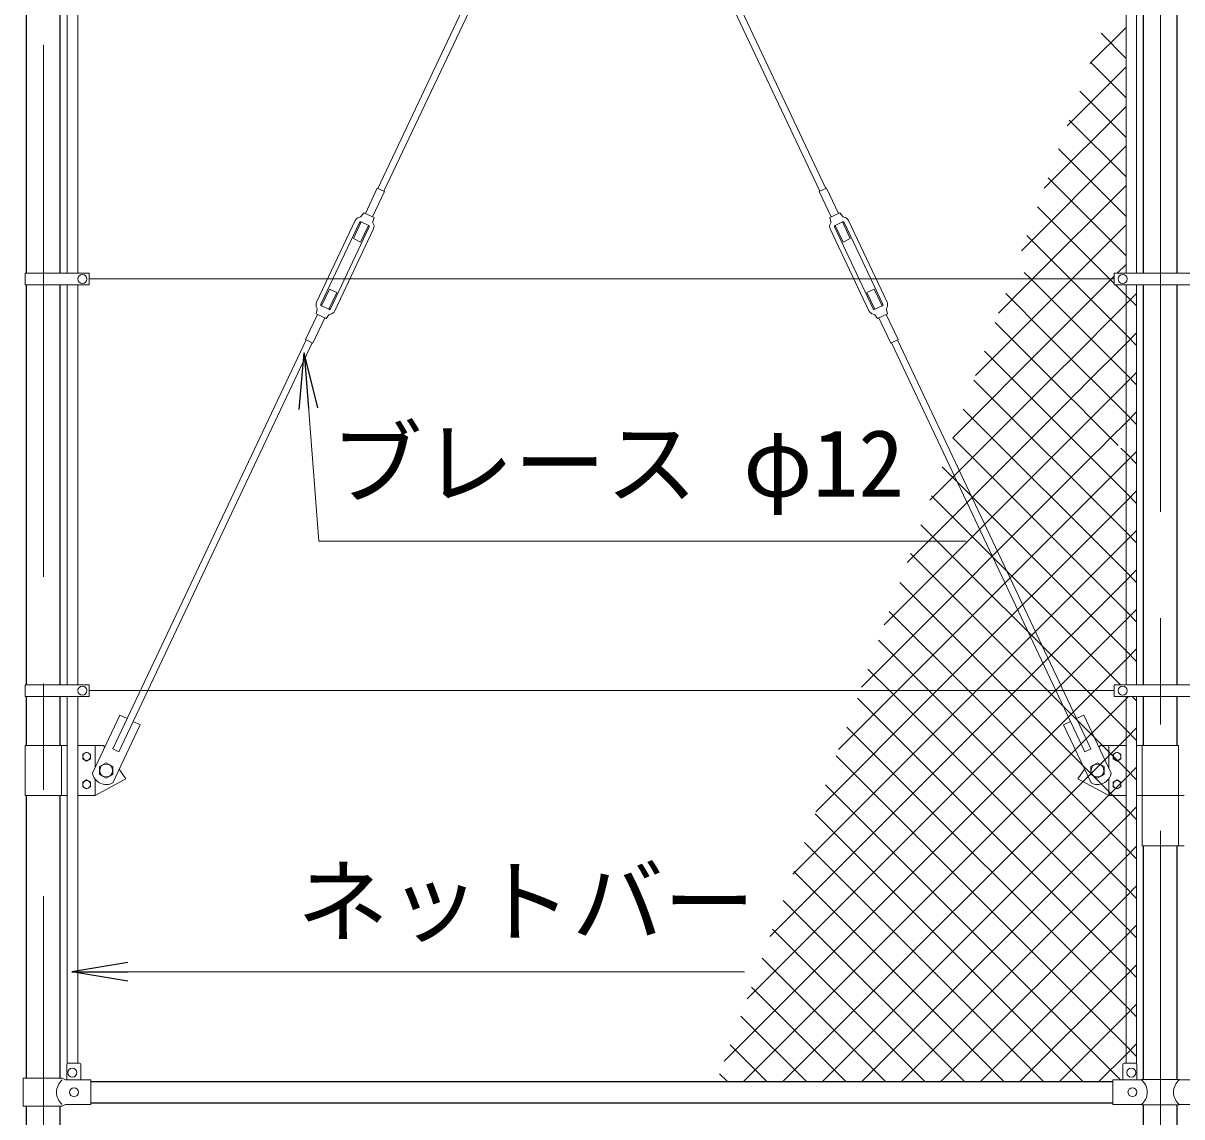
# Model space of a CAD drawing. Units: millimetres, scale not verified. Extents: x -10499 to 10501, y -7424 to 7426.
# Drawn here: x -7779 to -5705, y -3619 to -1662 of the extents above; entities that cross this region are included whole.
import ezdxf
from ezdxf.enums import TextEntityAlignment as Align

# ---------------------------------------------------------------- set-up
doc = ezdxf.new("R2010")
doc.units = ezdxf.units.MM
doc.header["$LTSCALE"] = 30
doc.linetypes.add('USER1', pattern=[50.8, 31.75, -6.35, 6.35, -6.35])
for name, color, linetype, lineweight in [('0-1_D-STR1', 1, 'Continuous', 25), ('0-4_D-BMK', 2, 'USER1', 13), ('0-5_D-STR3', 3, 'Continuous', 13), ('0-C_D-STR-TXT', 7, 'Continuous', 13), ('0-D_D-STR2', 7, 'Continuous', 13)]:
    doc.layers.add(name, color=color, linetype=linetype, lineweight=lineweight)
doc.layers.add('0-7_0', color=7, linetype='Continuous')
doc.styles.add('ＭＳ ゴシック', font='')
doc.styles.get('ＭＳ ゴシック').set_extended_font_data('MS Gothic')

# ---------------------------------------------------------------- blocks, each defined once
blk = doc.blocks.new('_Open')
at = {"layer": '0-7_0'}
blk.add_line((-30, 5), (0, 0), dxfattribs=at)
blk.add_lwpolyline([(-30, -5), (0, 0), (-30, 0)], dxfattribs=at)

msp = doc.modelspace()

# ---------------------------------------------------------------- linework, layer by layer
at = {"layer": '0-1_D-STR1'}
for p, q in [((-7773.42, -2108.93), (-7773.42, -1392.93)), ((-7712.92, -2108.93), (-7712.92, -1392.93)), ((-5773.42, -2109.13), (-5773.42, -1392.73)), ((-5712.92, -2109.13), (-5712.92, -1392.73)), ((-7773.42, -2845.93), (-7773.42, -2129.93)), ((-7712.92, -2845.93), (-7712.92, -2129.93)), ((-5773.42, -2846.13), (-5773.42, -2129.73)), ((-5712.92, -2846.13), (-5712.92, -2129.73)), ((-7773.42, -2954.43), (-7773.42, -2866.93)), ((-7712.92, -2954.43), (-7712.92, -2866.93)), ((-5773.42, -2954.43), (-5773.42, -2866.73)), ((-5712.92, -2954.43), (-5712.92, -2866.73)), ((-7773.42, -3550.33), (-7773.42, -3044.43)), ((-7712.92, -3550.33), (-7712.92, -3044.43)), ((-5773.42, -3552.83), (-5773.42, -3134.43)), ((-5712.92, -3552.83), (-5712.92, -3134.43)), ((-7658.17, -3556.33), (-5828.17, -3556.33)), ((-7773.42, -4344.43), (-7773.42, -3600.33)), ((-7712.92, -4344.43), (-7712.92, -3600.33)), ((-7658.17, -3594.43), (-5828.17, -3594.43)), ((-5712.92, -4344.43), (-5712.92, -3597.83))]:
    msp.add_line(p, q, dxfattribs=at)
msp.add_lwpolyline([(-5712.92, -4344.43), (-5773.42, -4344.43), (-5773.42, -3597.83)], dxfattribs=at)
at = {"layer": '0-4_D-BMK'}
for p, q in [((-7743.17, 4395.57), (-7743.17, -4394.43)), ((-5743.17, 2988.27), (-5743.17, -4394.43))]:
    msp.add_line(p, q, dxfattribs=at)
at = {"layer": '0-5_D-STR3'}
for p, q in [((-6541.04, -682.53), (-7144.21, -1957.35)), ((-6527.76, -682.53), (-7133.36, -1962.48)), ((-6958.59, -682.53), (-6352.99, -1962.48)), ((-6945.31, -682.53), (-6342.14, -1957.35)), ((-7700.67, -2108.93), (-7700.67, -1392.93)), ((-7681.67, -2108.93), (-7681.67, -1392.93)), ((-5804.67, -2109.13), (-5804.67, -1392.73)), ((-5785.67, -2109.13), (-5785.67, -1392.73)), ((-7145.2, -1956.88), (-7166.59, -2002.08)), ((-7132.37, -1962.95), (-7153.75, -2008.15)), ((-7132.37, -1962.95), (-7145.2, -1956.88)), ((-6353.98, -1962.95), (-6341.15, -1956.88)), ((-6353.98, -1962.95), (-6332.6, -2008.15)), ((-6341.15, -1956.88), (-6319.76, -2002.08)), ((-7169.21, -2000.84), (-7174.06, -2007.17)), ((-7151.13, -2009.39), (-7169.21, -2000.84)), ((-7151.13, -2009.39), (-7152.95, -2017.16)), ((-6335.22, -2009.39), (-6317.14, -2000.84)), ((-6335.22, -2009.39), (-6333.39, -2017.16)), ((-6317.14, -2000.84), (-6312.29, -2007.17)), ((-7184.57, -2014.59), (-7253.85, -2161.03)), ((-7176.88, -2018.23), (-7246.17, -2164.66)), ((-7159.71, -2026.35), (-7228.99, -2172.79)), ((-7152.02, -2029.99), (-7221.31, -2176.42)), ((-7173.86, -2017.44), (-7187.97, -2047.27)), ((-7161.02, -2023.52), (-7175.14, -2053.35)), ((-7160.66, -2023.69), (-7174.22, -2017.27)), ((-6334.32, -2029.99), (-6265.04, -2176.42)), ((-6326.64, -2026.35), (-6257.36, -2172.79)), ((-6325.69, -2023.69), (-6312.13, -2017.27)), ((-6325.33, -2023.52), (-6311.21, -2053.35)), ((-6312.49, -2017.44), (-6298.38, -2047.27)), ((-6309.47, -2018.23), (-6240.18, -2164.66)), ((-6301.78, -2014.59), (-6232.5, -2161.03)), ((-7175.14, -2053.35), (-7187.97, -2047.27)), ((-6311.21, -2053.35), (-6298.38, -2047.27)), ((-7775.97, -2108.93), (-7775.97, -2129.93)), ((-7775.97, -2108.93), (-7661.17, -2108.93)), ((-7661.17, -2108.93), (-7661.17, -2129.93)), ((-5825.67, -2109.13), (-5660.67, -2109.13)), ((-5825.67, -2109.13), (-5825.67, -2129.73)), ((-7775.97, -2129.93), (-7661.17, -2129.93)), ((-7700.67, -2845.93), (-7700.67, -2129.93)), ((-7681.67, -2845.93), (-7681.67, -2129.93)), ((-5825.67, -2119.43), (-7661.17, -2119.43)), ((-5825.67, -2129.73), (-5660.67, -2129.73)), ((-5804.67, -2846.13), (-5804.67, -2129.73)), ((-5785.67, -2846.13), (-5785.67, -2129.73)), ((-7244.85, -2167.5), (-7230.74, -2137.67)), ((-7232.02, -2173.57), (-7217.9, -2143.74)), ((-7217.9, -2143.74), (-7230.74, -2137.67)), ((-6268.45, -2143.74), (-6255.61, -2137.67)), ((-6254.33, -2173.57), (-6268.45, -2143.74)), ((-6241.5, -2167.5), (-6255.61, -2137.67)), ((-7231.66, -2173.74), (-7245.22, -2167.33)), ((-6254.69, -2173.74), (-6241.13, -2167.33)), ((-7273.51, -2228.06), (-7252.12, -2182.86)), ((-7260.67, -2234.13), (-7239.29, -2188.94)), ((-7236.67, -2190.18), (-7231.82, -2183.84)), ((-6249.68, -2190.18), (-6254.53, -2183.84)), ((-6225.68, -2234.13), (-6247.06, -2188.94)), ((-6212.84, -2228.06), (-6234.22, -2182.86)), ((-7272.51, -2228.53), (-7618.94, -2960.71)), ((-7261.67, -2233.66), (-7608.09, -2965.84)), ((-7260.67, -2234.13), (-7273.51, -2228.06)), ((-6225.68, -2234.13), (-6212.84, -2228.06)), ((-6224.68, -2233.66), (-5878.26, -2965.84)), ((-6213.83, -2228.53), (-5867.41, -2960.71)), ((-7775.97, -2845.93), (-7775.97, -2866.93)), ((-7775.97, -2845.93), (-7661.17, -2845.93)), ((-7661.17, -2845.93), (-7661.17, -2866.93)), ((-5825.67, -2856.43), (-7661.17, -2856.43)), ((-5825.67, -2846.13), (-5660.67, -2846.13)), ((-5825.67, -2846.13), (-5825.67, -2866.73)), ((-7775.97, -2866.93), (-7661.17, -2866.93)), ((-7700.67, -3524.01), (-7700.67, -2866.93)), ((-7681.67, -3523.33), (-7681.67, -2866.93)), ((-5825.67, -2866.73), (-5660.67, -2866.73)), ((-5804.67, -3523.33), (-5804.67, -2866.73)), ((-5785.67, -3524.01), (-5785.67, -2866.73)), ((-7655.12, -3004.44), (-7605.93, -2900.49)), ((-7593.28, -2906.47), (-7605.93, -2900.49)), ((-5893.07, -2906.47), (-5880.41, -2900.49)), ((-5831.23, -3004.44), (-5880.41, -2900.49)), ((-7618.96, -3021.55), (-7569.78, -2917.59)), ((-7569.78, -2917.59), (-7582.43, -2911.61)), ((-5916.57, -2917.59), (-5903.92, -2911.61)), ((-5867.39, -3021.55), (-5916.57, -2917.59)), ((-7775.72, -2954.43), (-7775.72, -3044.43)), ((-7700.67, -2954.43), (-7775.72, -2954.43)), ((-7710.62, -2954.43), (-7710.62, -3044.43)), ((-7635.62, -2954.43), (-7681.67, -2954.43)), ((-7650.62, -2954.43), (-7650.62, -2994.94)), ((-7635.62, -2954.43), (-7633.19, -2958.09)), ((-7608.09, -2965.84), (-7618.94, -2960.71)), ((-5878.26, -2965.84), (-5867.41, -2960.71)), ((-5850.72, -2954.43), (-5853.16, -2958.09)), ((-5804.67, -2954.43), (-5850.72, -2954.43)), ((-5835.72, -2954.43), (-5835.72, -2994.94)), ((-5710.62, -2954.43), (-5785.67, -2954.43)), ((-5775.72, -2954.43), (-5775.72, -3044.43)), ((-5710.62, -2954.43), (-5710.62, -3044.43)), ((-7650.62, -3014.43), (-7650.62, -3044.43)), ((-5835.72, -3014.43), (-5835.72, -3044.43)), ((-7700.67, -3044.43), (-7775.72, -3044.43)), ((-7650.62, -3044.43), (-7681.67, -3044.43)), ((-5835.72, -3044.43), (-5804.67, -3044.43)), ((-5785.67, -3044.43), (-5710.62, -3044.43)), ((-5775.72, -3044.43), (-5775.72, -3134.43)), ((-5700.67, -3044.43), (-5775.72, -3044.43)), ((-5710.62, -3044.43), (-5710.62, -3134.43)), ((-5700.67, -3134.43), (-5775.72, -3134.43)), ((-7701.17, -3525.33), (-7701.17, -3553.33)), ((-7699.17, -3523.33), (-7678.17, -3523.33)), ((-7676.17, -3525.33), (-7676.17, -3553.33)), ((-5810.17, -3553.33), (-5810.17, -3525.33)), ((-5787.17, -3523.33), (-5808.17, -3523.33)), ((-5785.17, -3553.33), (-5785.17, -3525.33)), ((-7779.27, -3550.33), (-7709.37, -3550.33)), ((-7779.27, -3550.33), (-7779.27, -3600.33)), ((-7703.37, -3553.33), (-7709.37, -3550.33)), ((-7703.37, -3553.33), (-7658.17, -3553.33)), ((-7658.17, -3597.33), (-7658.17, -3553.33)), ((-5828.17, -3553.33), (-5776.97, -3553.33)), ((-5828.17, -3597.33), (-5828.17, -3553.33)), ((-5776.97, -3552.83), (-5777.97, -3553.33)), ((-5776.97, -3552.83), (-5709.37, -3552.83)), ((-5709.37, -3552.83), (-5708.37, -3553.33)), ((-5709.37, -3553.33), (-5658.17, -3553.33)), ((-7779.27, -3600.33), (-7709.37, -3600.33)), ((-7703.37, -3597.33), (-7709.37, -3600.33)), ((-7703.37, -3597.33), (-7658.17, -3597.33)), ((-5828.17, -3597.33), (-5776.97, -3597.33)), ((-5776.97, -3597.83), (-5777.97, -3597.33)), ((-5709.37, -3597.33), (-5658.17, -3597.33))]:
    msp.add_line(p, q, dxfattribs=at)
for points in [[(-7236.67, -2190.18), (-7254.75, -2181.62), (-7252.92, -2173.86)], [(-6249.68, -2190.18), (-6231.6, -2181.62), (-6233.43, -2173.86)], [(-7607.31, -2996.91), (-7595.62, -3014.43), (-7650.62, -3044.43)], [(-5879.04, -2996.91), (-5890.72, -3014.43), (-5835.72, -3044.43)], [(-5776.97, -3597.83), (-5709.37, -3597.83), (-5708.37, -3597.33)]]:
    msp.add_lwpolyline(points, dxfattribs=at)
for points in [[(-7665.62, -2966.33), (-7672.64, -2970.38), (-7672.64, -2978.48), (-7665.62, -2982.53), (-7658.61, -2978.48), (-7658.61, -2970.38)], [(-5820.72, -2966.33), (-5813.71, -2970.38), (-5813.71, -2978.48), (-5820.72, -2982.53), (-5827.74, -2978.48), (-5827.74, -2970.38)], [(-7630.62, -2985.58), (-7642.62, -2992.51), (-7642.62, -3006.36), (-7630.62, -3013.29), (-7618.62, -3006.36), (-7618.62, -2992.51)], [(-5855.72, -2985.58), (-5843.72, -2992.51), (-5843.72, -3006.36), (-5855.72, -3013.29), (-5867.72, -3006.36), (-5867.72, -2992.51)], [(-7665.62, -3032.53), (-7672.64, -3028.48), (-7672.64, -3020.38), (-7665.62, -3016.33), (-7658.61, -3020.38), (-7658.61, -3028.48)], [(-5820.72, -3032.53), (-5813.71, -3028.48), (-5813.71, -3020.38), (-5820.72, -3016.33), (-5827.74, -3020.38), (-5827.74, -3028.48)]]:
    msp.add_lwpolyline(points, close=True, dxfattribs=at)
for centre, radius in [((-7673.17, -2119.43), 8), ((-5810.67, -2119.43), 8), ((-7673.17, -2856.43), 8), ((-5810.67, -2856.43), 8), ((-7665.62, -2974.43), 7.03), ((-5820.72, -2974.43), 7.03), ((-7630.62, -2999.43), 11.5), ((-5855.72, -2999.43), 11.5), ((-7665.62, -3024.43), 7.03), ((-5820.72, -3024.43), 7.03), ((-7691.17, -3540.33), 8), ((-5795.17, -3540.33), 8), ((-7688.17, -3575.33), 8), ((-5793.17, -3575.33), 8)]:
    msp.add_circle(centre, radius, dxfattribs=at)
for centre, radius, start, end in [((-7175.07, -2019.08), 10.5, 98.56027, 154.67916), ((-7177.23, -2004.74), 4, 278.56027, 322.5799), ((-6309.12, -2004.74), 4, 217.4201, 261.43973), ((-6311.27, -2019.08), 10.5, 25.32084, 81.43973), ((-7175.07, -2019.08), 2, 64.67916, 154.67916), ((-7161.52, -2025.5), 2, 334.67916, 64.67916), ((-7149.06, -2018.07), 4, 166.77841, 210.79804), ((-7161.52, -2025.5), 10.5, 334.67916, 30.79804), ((-6324.83, -2025.5), 10.5, 149.20196, 205.32084), ((-6337.29, -2018.07), 4, 329.20196, 13.22159), ((-6324.83, -2025.5), 2, 115.32084, 205.32084), ((-6311.27, -2019.08), 2, 25.32084, 115.32084), ((-7244.36, -2165.52), 10.5, 154.67916, 210.79804), ((-7256.82, -2172.94), 4, 346.77841, 30.79804), ((-7244.36, -2165.52), 2, 154.67916, 244.67916), ((-7230.8, -2171.93), 2, 244.67916, 334.67916), ((-7230.8, -2171.93), 10.5, 278.56027, 334.67916), ((-6255.55, -2171.93), 10.5, 205.32084, 261.43973), ((-6255.55, -2171.93), 2, 205.32084, 295.32084), ((-6241.99, -2165.52), 2, 295.32084, 25.32084), ((-6229.53, -2172.94), 4, 149.20196, 193.22159), ((-6241.99, -2165.52), 10.5, 329.20196, 25.32084), ((-7228.64, -2186.27), 4, 98.56027, 142.5799), ((-6257.71, -2186.27), 4, 37.4201, 81.43973), ((-7630.62, -2999.43), 25, 191.54905, 297.80926), ((-5855.72, -2999.43), 25, 242.19074, 348.45095), ((-7699.17, -3525.33), 2, 90, 180), ((-7678.17, -3525.33), 2, 0, 90), ((-5808.17, -3525.33), 2, 90, 180), ((-5787.17, -3525.33), 2, 0, 90), ((-7690.79, -3575.33), 28.8, 130.19176, 229.80824), ((-5795.56, -3575.33), 28.8, 310.19176, 49.80824), ((-5690.79, -3575.33), 28.8, 130.19176, 229.80824)]:
    msp.add_arc(centre, radius, start, end, dxfattribs=at)
at = {"layer": '0-C_D-STR-TXT'}
msp.add_line((-6487.81, -3360.02), (-7690.1, -3360.02), dxfattribs=at)
msp.add_lwpolyline([(-6090.78, -2588.8), (-7249.82, -2588.8), (-7275.81, -2253.85)], dxfattribs=at)
at = {"layer": '0-D_D-STR2'}
for p, q in [((-5869.34, -1733.91), (-5804.67, -1669.25)), ((-5804.67, -1724.49), (-5849.47, -1679.7)), ((-5910.25, -1845.54), (-5804.67, -1739.96)), ((-5804.67, -1795.2), (-5868.43, -1731.44)), ((-5804.67, -1865.91), (-5887.4, -1783.19)), ((-5951.17, -1957.16), (-5804.67, -1810.67)), ((-5804.67, -1936.62), (-5906.37, -1834.93)), ((-5992.08, -2068.79), (-5804.67, -1881.38)), ((-5804.67, -2007.33), (-5925.33, -1886.67)), ((-5804.67, -2078.04), (-5944.3, -1938.42)), ((-5972.02, -2119.43), (-5804.67, -1952.09)), ((-5901.31, -2119.43), (-5804.67, -2022.8)), ((-5820.3, -2109.13), (-5804.67, -2093.51)), ((-6033, -2180.42), (-5987.5, -2134.91)), ((-5987.5, -2134.91), (-5978.48, -2125.9)), ((-5978.48, -2125.9), (-5972.02, -2119.43)), ((-5955.77, -2173.9), (-5901.31, -2119.43)), ((-5964.79, -2182.91), (-5955.77, -2173.9)), ((-6073.91, -2292.04), (-5964.79, -2182.91)), ((-5804.67, -2502.31), (-6058.1, -2248.89)), ((-5804.67, -2573.02), (-6077.06, -2300.63)), ((-5804.67, -2643.73), (-6096.03, -2352.37)), ((-5804.67, -2714.44), (-6114.99, -2404.12)), ((-5831.38, -2404.89), (-5843.72, -2392.55)), ((-5818.97, -2417.3), (-5831.37, -2404.9)), ((-6214.04, -2856.43), (-5804.67, -2447.07)), ((-5804.67, -2447.07), (-5785.67, -2428.07)), ((-5804.67, -2785.15), (-6133.96, -2455.86)), ((-5814.4, -2846.13), (-6152.93, -2507.61)), ((-5804.67, -2517.78), (-5785.67, -2498.78)), ((-5785.67, -2521.31), (-5804.67, -2502.31)), ((-6143.33, -2856.43), (-5804.67, -2517.78)), ((-5874.81, -2856.43), (-6171.89, -2559.35)), ((-5804.67, -2588.49), (-5785.67, -2569.49)), ((-6072.62, -2856.43), (-5804.67, -2588.49)), ((-5785.67, -2592.02), (-5804.67, -2573.02)), ((-5945.52, -2856.43), (-6190.86, -2611.1)), ((-5804.67, -2659.2), (-5785.67, -2640.2)), ((-5785.67, -2662.73), (-5804.67, -2643.73)), ((-6016.23, -2856.43), (-6209.83, -2662.84)), ((-6001.91, -2856.43), (-5804.67, -2659.2)), ((-6086.94, -2856.43), (-6228.79, -2714.59)), ((-5804.67, -2729.91), (-5785.67, -2710.91)), ((-5785.67, -2733.44), (-5804.67, -2714.44)), ((-5931.2, -2856.43), (-5804.67, -2729.91)), ((-6157.65, -2856.43), (-6247.76, -2766.33)), ((-5804.67, -2800.62), (-5785.67, -2781.62)), ((-5785.67, -2804.15), (-5804.67, -2785.15)), ((-6228.36, -2856.43), (-6266.72, -2818.07)), ((-5860.49, -2856.43), (-5804.67, -2800.62)), ((-6523.98, -3519.92), (-5860.49, -2856.43)), ((-6483.06, -3408.3), (-5931.2, -2856.43)), ((-6442.15, -3296.67), (-6001.91, -2856.43)), ((-6401.23, -3185.04), (-6072.62, -2856.43)), ((-6360.32, -3073.42), (-6143.33, -2856.43)), ((-6319.4, -2961.79), (-6214.04, -2856.43)), ((-5804.67, -3280.12), (-6228.36, -2856.43)), ((-5804.67, -3209.41), (-6157.65, -2856.43)), ((-5804.67, -3138.7), (-6086.94, -2856.43)), ((-5804.67, -3067.99), (-6016.23, -2856.43)), ((-5804.67, -2997.28), (-5945.52, -2856.43)), ((-5804.67, -2926.57), (-5874.81, -2856.43)), ((-5804.67, -3350.83), (-6285.69, -2869.82)), ((-5785.67, -2874.86), (-5793.8, -2866.73)), ((-5804.67, -3421.54), (-6304.66, -2921.56)), ((-5804.67, -2942.04), (-5785.67, -2923.04)), ((-6418.97, -3556.33), (-5804.67, -2942.04)), ((-5785.67, -2945.57), (-5804.67, -2926.57)), ((-5804.67, -3492.26), (-6323.62, -2973.31)), ((-5804.67, -3012.75), (-5785.67, -2993.75)), ((-5785.67, -3016.28), (-5804.67, -2997.28)), ((-6348.26, -3556.33), (-5804.67, -3012.75)), ((-5814.31, -3553.33), (-6342.59, -3025.05)), ((-5804.67, -3083.46), (-5785.67, -3064.46)), ((-5785.67, -3086.99), (-5804.67, -3067.99)), ((-5882.02, -3556.33), (-6361.55, -3076.8)), ((-6277.55, -3556.33), (-5804.67, -3083.46)), ((-5952.73, -3556.33), (-6380.52, -3128.54)), ((-5804.67, -3154.17), (-5785.67, -3135.17)), ((-5785.67, -3157.7), (-5804.67, -3138.7)), ((-6206.84, -3556.33), (-5804.67, -3154.17)), ((-6023.44, -3556.33), (-6399.49, -3180.29)), ((-5804.67, -3224.88), (-5785.67, -3205.88)), ((-5785.67, -3228.41), (-5804.67, -3209.41)), ((-6094.15, -3556.33), (-6418.45, -3232.03)), ((-6136.12, -3556.33), (-5804.67, -3224.88)), ((-5804.67, -3295.59), (-5785.67, -3276.59)), ((-6164.86, -3556.33), (-6437.42, -3283.77)), ((-6065.41, -3556.33), (-5804.67, -3295.59)), ((-5785.67, -3299.12), (-5804.67, -3280.12)), ((-6235.57, -3556.33), (-6456.39, -3335.52)), ((-5804.67, -3366.31), (-5785.67, -3347.31)), ((-5785.67, -3369.83), (-5804.67, -3350.83)), ((-5994.7, -3556.33), (-5804.67, -3366.31)), ((-6306.28, -3556.33), (-6475.35, -3387.26)), ((-5804.67, -3437.02), (-5785.67, -3418.02)), ((-5785.67, -3440.54), (-5804.67, -3421.54)), ((-6376.99, -3556.33), (-6494.32, -3439.01)), ((-5923.99, -3556.33), (-5804.67, -3437.02)), ((-6447.7, -3556.33), (-6513.28, -3490.75)), ((-5804.67, -3507.73), (-5785.67, -3488.73)), ((-5785.67, -3511.26), (-5804.67, -3492.26)), ((-5853.28, -3556.33), (-5804.67, -3507.73)), ((-6518.41, -3556.33), (-6532.25, -3542.5))]:
    msp.add_line(p, q, dxfattribs=at)
for points in [[(-5825.67, -2127.75), (-5833.99, -2119.43), (-5963.26, -1990.16)], [(-5785.67, -2238.46), (-5804.67, -2219.46), (-5904.7, -2119.43), (-5982.23, -2041.91)], [(-6114.83, -2403.67), (-5942.08, -2230.91), (-5933.06, -2221.9), (-5830.6, -2119.43), (-5825.67, -2114.51)], [(-5785.67, -2309.17), (-5804.67, -2290.17), (-5975.41, -2119.43), (-5987.05, -2107.8)], [(-5785.67, -2167.75), (-5804.67, -2148.75), (-5823.69, -2129.73)], [(-6155.74, -2515.29), (-5919.36, -2278.91), (-5910.35, -2269.9), (-5804.67, -2164.22), (-5785.67, -2145.22)], [(-5785.67, -2379.88), (-5804.67, -2360.88), (-5811.17, -2354.39), (-5923.55, -2242.01), (-5948.75, -2216.81), (-6020.16, -2145.4)], [(-5843.93, -2392.34), (-5872.97, -2363.3), (-5885.25, -2351.02), (-5914.64, -2321.63), (-6039.13, -2197.14)], [(-6196.66, -2626.92), (-5907.17, -2337.43), (-5896.65, -2326.91), (-5887.64, -2317.9), (-5877.13, -2307.39), (-5804.67, -2234.93), (-5785.67, -2215.93)], [(-6237.57, -2738.54), (-5884.46, -2385.43), (-5854.42, -2355.39), (-5804.67, -2305.65), (-5785.67, -2286.65)], [(-5852.38, -2424.07), (-5831.71, -2403.39), (-5804.67, -2376.36), (-5785.67, -2357.36)], [(-6278.49, -2850.17), (-5859.65, -2431.34), (-5852.39, -2424.07)], [(-5785.67, -2450.6), (-5804.67, -2431.6), (-5813.71, -2422.56)], [(-6489.68, -3556.33), (-5804.67, -2871.33), (-5800.08, -2866.73)]]:
    msp.add_lwpolyline(points, dxfattribs=at)

# ---------------------------------------------------------------- block references
at = {"layer": '0-C_D-STR-TXT', "xscale": 3.333333, "yscale": 3.333333}
for p, rotation in [((-7275.96, -2251.86), 94.43613), ((-7692.1, -3360.02), 180)]:
    msp.add_blockref('_Open', p, dxfattribs=dict(at, rotation=rotation))

# ---------------------------------------------------------------- texts
at = {"layer": '0-C_D-STR-TXT', "style": 'ＭＳ ゴシック'}
for s, p in [('ブレース φ12', (-7228.5, -2545.28)), ('ネットバー', (-7289.2, -3330.14))]:
    msp.add_text(s, height=120.3, dxfattribs=at).set_placement(p, align=Align.BOTTOM_LEFT)

doc.saveas('drawing.dxf')
